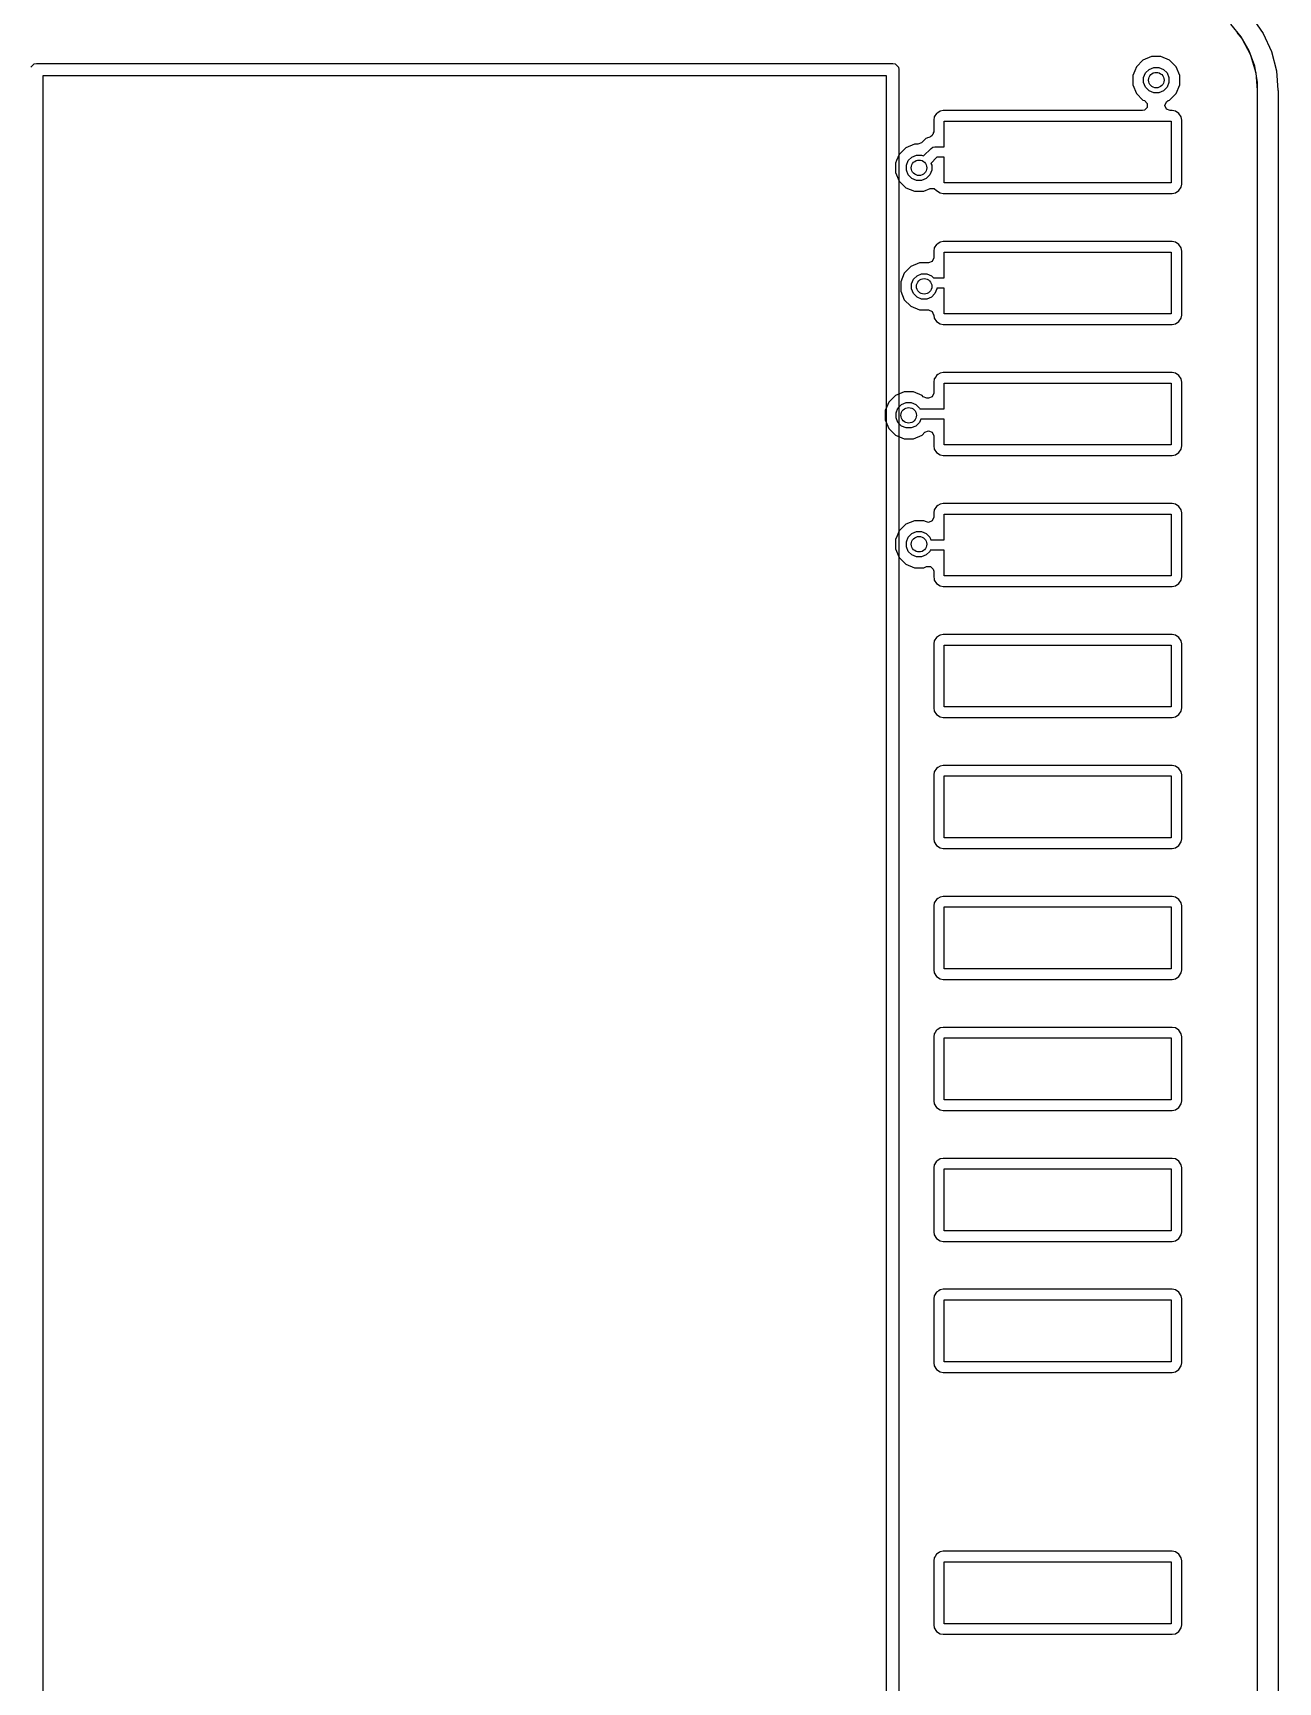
# Model space of a CAD drawing. Extents: x 125.5 to 181.1, y -135.3 to -67.6.
# Drawn here: x 169.01 to 181.08, y -117.43 to -101.44 of the extents above; entities that cross this region are included whole.
import ezdxf

# ---------------------------------------------------------------- set-up
doc = ezdxf.new("R2010")
doc.units = 0
doc.layers.add('BLACK', color=7, linetype='CONTINUOUS')

msp = doc.modelspace()

# ---------------------------------------------------------------- linework, layer by layer
at = {"layer": 'BLACK', "linetype": 'CONTINUOUS'}
for p, q in [((180.72296, -101.479235), (180.621705, -101.358295)), ((180.825749, -101.290321), (180.935776, -101.448194)), ((180.68159, -101.437577), (180.727661, -101.493857)), ((180.801374, -101.616094), (180.72296, -101.479235)), ((180.727661, -101.493857), (180.733154, -101.502123)), ((180.733154, -101.502123), (180.811159, -101.649371)), ((180.935776, -101.448194), (181.016333, -101.622952)), ((179.854746, -101.6725), (179.771134, -101.707134)), ((179.854747, -101.6725), (179.854746, -101.6725)), ((179.945253, -101.6725), (179.854747, -101.6725)), ((180.028868, -101.707135), (179.945253, -101.6725)), ((180.854506, -101.764607), (180.801374, -101.616094)), ((180.811159, -101.649371), (180.814912, -101.658559)), ((180.814912, -101.658559), (180.862297, -101.818319)), ((181.016333, -101.622952), (181.06491, -101.809151)), ((168.989367, -101.774439), (169.021839, -101.741967)), ((169.021839, -101.741967), (169.0448, -101.7374)), ((169.0448, -101.7374), (177.3448, -101.7374)), ((177.3448, -101.7374), (177.367761, -101.741967)), ((177.367761, -101.741967), (177.400233, -101.774439)), ((177.400233, -101.774439), (177.4048, -101.7974)), ((177.4048, -101.7974), (177.4048, -119.1074)), ((179.691346, -101.80925), (179.6725, -101.854747)), ((179.707134, -101.771134), (179.691346, -101.80925)), ((179.707138, -101.771128), (179.707134, -101.771134)), ((179.771128, -101.707138), (179.707138, -101.771128)), ((179.771134, -101.707134), (179.771128, -101.707138)), ((179.777402, -101.875614), (179.796066, -101.830554)), ((179.796066, -101.830554), (179.830554, -101.796066)), ((179.830554, -101.796066), (179.875614, -101.777402)), ((179.875614, -101.777402), (179.924386, -101.777402)), ((179.924386, -101.777402), (179.969446, -101.796066)), ((179.969446, -101.796066), (180.003934, -101.830554)), ((180.003934, -101.830554), (180.022598, -101.875614)), ((180.092865, -101.771132), (180.028868, -101.707135)), ((180.1275, -101.854747), (180.092865, -101.771132)), ((180.880699, -101.920148), (180.854506, -101.764607)), ((180.862297, -101.818319), (180.864161, -101.828067)), ((180.864161, -101.828067), (180.879282, -101.996535)), ((181.06491, -101.809151), (181.079588, -101.995822)), ((169.1048, -101.8574), (169.1048, -119.8474)), ((177.2848, -101.8574), (169.1048, -101.8574)), ((177.2848, -119.082547), (177.2848, -101.8574)), ((179.6725, -101.854747), (179.6725, -101.945253)), ((179.6725, -101.945253), (179.707135, -102.028868)), ((179.777402, -101.924386), (179.777402, -101.875614)), ((179.796066, -101.969446), (179.777402, -101.924386)), ((179.830554, -102.003934), (179.796066, -101.969446)), ((179.875614, -102.022598), (179.830554, -102.003934)), ((179.969446, -102.003934), (179.924386, -102.022598)), ((180.003934, -101.969446), (179.969446, -102.003934)), ((180.022598, -101.924386), (180.003934, -101.969446)), ((180.022598, -101.875614), (180.022598, -101.924386)), ((180.092865, -102.028868), (180.1275, -101.945253)), ((180.1275, -101.945253), (180.1275, -101.854747)), ((180.879482, -102.001314), (180.879239, -102.025933)), ((180.879282, -101.996535), (180.879482, -102.000977)), ((180.879482, -102.000977), (180.879482, -102.001314)), ((180.88, -102), (180.880071, -101.999269)), ((180.88, -134.209337), (180.88, -102)), ((180.880004, -101.99901), (180.880699, -101.920148)), ((180.880005, -101.99901), (180.880004, -101.99901)), ((180.880071, -101.999269), (180.880005, -101.99901)), ((181.079588, -101.995822), (181.08, -102)), ((181.08, -102), (181.08, -134.21)), ((179.707135, -102.028868), (179.771132, -102.092865)), ((179.771132, -102.092865), (179.785234, -102.098706)), ((179.785234, -102.098706), (179.812294, -102.125766)), ((179.812294, -102.164034), (179.785234, -102.191094)), ((179.812294, -102.125766), (179.812294, -102.164034)), ((179.924386, -102.022598), (179.875614, -102.022598)), ((179.9839, -102.1449), (179.998545, -102.109545)), ((179.998545, -102.180255), (179.9839, -102.1449)), ((179.998545, -102.109545), (180.014764, -102.098706)), ((180.014764, -102.098706), (180.028868, -102.092865)), ((180.028868, -102.092865), (180.092865, -102.028868)), ((180.879239, -102.025933), (180.879496, -102.026388)), ((180.879496, -102.026388), (180.8795, -102.033257)), ((180.8795, -102.033257), (180.879497, -102.033263)), ((180.879497, -102.033263), (180.8795, -102.033285)), ((180.8795, -102.033285), (180.8795, -134.206215)), ((177.748247, -102.257407), (177.7423, -102.287305)), ((177.7423, -102.287305), (177.7423, -102.287306)), ((177.7423, -102.287306), (177.7423, -102.287308)), ((177.7423, -102.287308), (177.7423, -102.402326)), ((177.770902, -102.223502), (177.748247, -102.257407)), ((177.782151, -102.215985), (177.770902, -102.223502)), ((177.804806, -102.200847), (177.782151, -102.215985)), ((177.834704, -102.194901), (177.804806, -102.200847)), ((177.834708, -102.1949), (177.834704, -102.194901)), ((179.7661, -102.1949), (177.834708, -102.1949)), ((177.8448, -102.5466), (177.8448, -102.2974)), ((177.8448, -102.2974), (180.0448, -102.2974)), ((179.785234, -102.191094), (179.7661, -102.1949)), ((180.0339, -102.1949), (179.998545, -102.180255)), ((180.05489, -102.1949), (180.0339, -102.1949)), ((180.0448, -102.2974), (180.0448, -102.8974)), ((180.054895, -102.1949), (180.05489, -102.1949)), ((180.084793, -102.200847), (180.054895, -102.1949)), ((180.118698, -102.223502), (180.084793, -102.200847)), ((180.141353, -102.257407), (180.118698, -102.223502)), ((180.147299, -102.287306), (180.141353, -102.257407)), ((180.1473, -102.907495), (180.147299, -102.287306)), ((177.665758, -102.467442), (177.625346, -102.507855)), ((177.665763, -102.467438), (177.665758, -102.467442)), ((177.67543, -102.463434), (177.665763, -102.467438)), ((177.682265, -102.460603), (177.67543, -102.463434)), ((177.696067, -102.454885), (177.682265, -102.460603)), ((177.711435, -102.44852), (177.696067, -102.454885)), ((177.727655, -102.437681), (177.711435, -102.44852)), ((177.731461, -102.428492), (177.727655, -102.437681)), ((177.738494, -102.421459), (177.731461, -102.428492)), ((177.7423, -102.402326), (177.738494, -102.411514)), ((177.738494, -102.411514), (177.738494, -102.421459)), ((177.407134, -102.621134), (177.382747, -102.68001)), ((177.407138, -102.621128), (177.407134, -102.621134)), ((177.471128, -102.557138), (177.407138, -102.621128)), ((177.471134, -102.557134), (177.471128, -102.557138)), ((177.554746, -102.5225), (177.471134, -102.557134)), ((177.496066, -102.680554), (177.530554, -102.646066)), ((177.530554, -102.646066), (177.575614, -102.627402)), ((177.589991, -102.5225), (177.554746, -102.5225)), ((177.575614, -102.627402), (177.624386, -102.627402)), ((177.625346, -102.507855), (177.589991, -102.5225)), ((177.624386, -102.627402), (177.643032, -102.635125)), ((177.643032, -102.635125), (177.716679, -102.561479)), ((177.773642, -102.6482), (177.714874, -102.706967)), ((177.716679, -102.561479), (177.73316, -102.550467)), ((177.73316, -102.550467), (177.7526, -102.5466)), ((177.7526, -102.5466), (177.8448, -102.5466)), ((177.8448, -102.6482), (177.773642, -102.6482)), ((177.8448, -102.8974), (177.8448, -102.6482)), ((177.382747, -102.68001), (177.3725, -102.704747)), ((177.3725, -102.704747), (177.3725, -102.795253)), ((177.3725, -102.795253), (177.407135, -102.878868)), ((177.477402, -102.725614), (177.496066, -102.680554)), ((177.477402, -102.774386), (177.477402, -102.725614)), ((177.496066, -102.819446), (177.477402, -102.774386)), ((177.722598, -102.774386), (177.703934, -102.819446)), ((177.714874, -102.706967), (177.722598, -102.725614)), ((177.722598, -102.725614), (177.722598, -102.774386)), ((177.407135, -102.878868), (177.471132, -102.942865)), ((177.471132, -102.942865), (177.554747, -102.9775)), ((177.530554, -102.853934), (177.496066, -102.819446)), ((177.575614, -102.872598), (177.530554, -102.853934)), ((177.624386, -102.872598), (177.575614, -102.872598)), ((177.669446, -102.853934), (177.624386, -102.872598)), ((177.645253, -102.9775), (177.709002, -102.951094)), ((177.703934, -102.819446), (177.669446, -102.853934)), ((177.709002, -102.951094), (177.747268, -102.951094)), ((177.747268, -102.951094), (177.769706, -102.969508)), ((177.769706, -102.969508), (177.770902, -102.971298)), ((177.770902, -102.971298), (177.804807, -102.993953)), ((180.0448, -102.8974), (177.8448, -102.8974)), ((180.084793, -102.993953), (180.118698, -102.971298)), ((180.118698, -102.971298), (180.141353, -102.937393)), ((180.141353, -102.937393), (180.1473, -102.907495)), ((177.554747, -102.9775), (177.554749, -102.9775)), ((177.554749, -102.9775), (177.645251, -102.9775)), ((177.645251, -102.9775), (177.645253, -102.9775)), ((177.804807, -102.993953), (177.834705, -102.9999)), ((177.834705, -102.9999), (180.054894, -102.999899)), ((180.054894, -102.999899), (180.084793, -102.993953)), ((177.748247, -103.527407), (177.7423, -103.557305)), ((177.7423, -103.557305), (177.7423, -103.557306)), ((177.7423, -103.557306), (177.7423, -103.557308)), ((177.7423, -103.557308), (177.7423, -103.6225)), ((177.770902, -103.493502), (177.748247, -103.527407)), ((177.782151, -103.485985), (177.770902, -103.493502)), ((177.804806, -103.470847), (177.782151, -103.485985)), ((177.834704, -103.464901), (177.804806, -103.470847)), ((177.834708, -103.4649), (177.834704, -103.464901)), ((180.05489, -103.4649), (177.834708, -103.4649)), ((177.8448, -103.8166), (177.8448, -103.5674)), ((177.8448, -103.5674), (180.0448, -103.5674)), ((180.0448, -103.5674), (180.0448, -104.1674)), ((180.054895, -103.4649), (180.05489, -103.4649)), ((180.084793, -103.470847), (180.054895, -103.4649)), ((180.118698, -103.493502), (180.084793, -103.470847)), ((180.141353, -103.527407), (180.118698, -103.493502)), ((180.147299, -103.557306), (180.141353, -103.527407)), ((180.1473, -104.177495), (180.147299, -103.557306)), ((177.457135, -103.771132), (177.4225, -103.854747)), ((177.457136, -103.771131), (177.457135, -103.771132)), ((177.457138, -103.771128), (177.457136, -103.771131)), ((177.521128, -103.707138), (177.457138, -103.771128)), ((177.521134, -103.707134), (177.521128, -103.707138)), ((177.604746, -103.6725), (177.521134, -103.707134)), ((177.6923, -103.6725), (177.604746, -103.6725)), ((177.727655, -103.657855), (177.6923, -103.6725)), ((177.7423, -103.6225), (177.727655, -103.657855)), ((177.4225, -103.854747), (177.4225, -103.945253)), ((177.527402, -103.875614), (177.546066, -103.830554)), ((177.527402, -103.924386), (177.527402, -103.875614)), ((177.546066, -103.969446), (177.527402, -103.924386)), ((177.546066, -103.830554), (177.580554, -103.796066)), ((177.580554, -103.796066), (177.625614, -103.777402)), ((177.625614, -103.777402), (177.674386, -103.777402)), ((177.674386, -103.777402), (177.719446, -103.796066)), ((177.719446, -103.796066), (177.73998, -103.8166)), ((177.73998, -103.8166), (177.8448, -103.8166)), ((177.772598, -103.924386), (177.753934, -103.969446)), ((177.8448, -103.9182), (177.772598, -103.9182)), ((177.772598, -103.9182), (177.772598, -103.924386)), ((177.8448, -104.1674), (177.8448, -103.9182)), ((177.4225, -103.945253), (177.457135, -104.028868)), ((177.457135, -104.028868), (177.521132, -104.092865)), ((177.521132, -104.092865), (177.604747, -104.1275)), ((177.580554, -104.003934), (177.546066, -103.969446)), ((177.625614, -104.022598), (177.580554, -104.003934)), ((177.674386, -104.022598), (177.625614, -104.022598)), ((177.719446, -104.003934), (177.674386, -104.022598)), ((177.753934, -103.969446), (177.719446, -104.003934)), ((177.604747, -104.1275), (177.604749, -104.1275)), ((177.604749, -104.1275), (177.692301, -104.1275)), ((177.692301, -104.1275), (177.727656, -104.142145)), ((177.727656, -104.142145), (177.741317, -104.175126)), ((177.741317, -104.175126), (177.742061, -104.175053)), ((177.742061, -104.175053), (177.742301, -104.177491)), ((177.742301, -104.177491), (177.742301, -104.177494)), ((177.742301, -104.177494), (177.748247, -104.207393)), ((177.748247, -104.207393), (177.770902, -104.241298)), ((177.770902, -104.241298), (177.804807, -104.263953)), ((180.0448, -104.1674), (177.8448, -104.1674)), ((180.084793, -104.263953), (180.118698, -104.241298)), ((180.118698, -104.241298), (180.141353, -104.207393)), ((180.141353, -104.207393), (180.1473, -104.177495)), ((177.804807, -104.263953), (177.834705, -104.2699)), ((177.834705, -104.2699), (180.054894, -104.269899)), ((180.054894, -104.269899), (180.084793, -104.263953)), ((177.748247, -104.797407), (177.7423, -104.827305)), ((177.7423, -104.827305), (177.7423, -104.827306)), ((177.7423, -104.827306), (177.7423, -104.827308)), ((177.7423, -104.827308), (177.7423, -104.9341)), ((177.764702, -104.772781), (177.748247, -104.797407)), ((177.770901, -104.763503), (177.764702, -104.772781)), ((177.770904, -104.763501), (177.770901, -104.763503)), ((177.782151, -104.755985), (177.770904, -104.763501)), ((177.804806, -104.740847), (177.782151, -104.755985)), ((177.834704, -104.734901), (177.804806, -104.740847)), ((177.834708, -104.7349), (177.834704, -104.734901)), ((180.05489, -104.7349), (177.834708, -104.7349)), ((177.8448, -105.0866), (177.8448, -104.8374)), ((177.8448, -104.8374), (180.0448, -104.8374)), ((180.0448, -104.8374), (180.0448, -105.4374)), ((180.054895, -104.7349), (180.05489, -104.7349)), ((180.084793, -104.740847), (180.054895, -104.7349)), ((180.118698, -104.763502), (180.084793, -104.740847)), ((180.141353, -104.797407), (180.118698, -104.763502)), ((180.147299, -104.827306), (180.141353, -104.797407)), ((180.1473, -105.447495), (180.147299, -104.827306)), ((177.297144, -105.045253), (177.2725, -105.104747)), ((177.307134, -105.021134), (177.297144, -105.045253)), ((177.307138, -105.021128), (177.307134, -105.021134)), ((177.371128, -104.957138), (177.307138, -105.021128)), ((177.371134, -104.957134), (177.371128, -104.957138)), ((177.454746, -104.9225), (177.371134, -104.957134)), ((177.396066, -105.080554), (177.430554, -105.046066)), ((177.430554, -105.046066), (177.475614, -105.027402)), ((177.454747, -104.9225), (177.454746, -104.9225)), ((177.545253, -104.9225), (177.454747, -104.9225)), ((177.475614, -105.027402), (177.524386, -105.027402)), ((177.524386, -105.027402), (177.569446, -105.046066)), ((177.628868, -104.957135), (177.545253, -104.9225)), ((177.569446, -105.046066), (177.603934, -105.080554)), ((177.628871, -104.957138), (177.628868, -104.957135)), ((177.641188, -104.969455), (177.628871, -104.957138)), ((177.676543, -104.9841), (177.641188, -104.969455)), ((177.6923, -104.9841), (177.676543, -104.9841)), ((177.727655, -104.969455), (177.6923, -104.9841)), ((177.7423, -104.9341), (177.727655, -104.969455)), ((177.2725, -105.104747), (177.2725, -105.195253)), ((177.2725, -105.195253), (177.307135, -105.278868)), ((177.377402, -105.125614), (177.396066, -105.080554)), ((177.377402, -105.174386), (177.377402, -105.125614)), ((177.396066, -105.219446), (177.377402, -105.174386)), ((177.603934, -105.080554), (177.606438, -105.0866)), ((177.616876, -105.1882), (177.603934, -105.219446)), ((177.606438, -105.0866), (177.8448, -105.0866)), ((177.8448, -105.1882), (177.616876, -105.1882)), ((177.8448, -105.4374), (177.8448, -105.1882)), ((177.307135, -105.278868), (177.371132, -105.342865)), ((177.371132, -105.342865), (177.454747, -105.3775)), ((177.430554, -105.253934), (177.396066, -105.219446)), ((177.475614, -105.272598), (177.430554, -105.253934)), ((177.524386, -105.272598), (177.475614, -105.272598)), ((177.569446, -105.253934), (177.524386, -105.272598)), ((177.545253, -105.3775), (177.628868, -105.342865)), ((177.603934, -105.219446), (177.569446, -105.253934)), ((177.628868, -105.342865), (177.656946, -105.314787)), ((177.656946, -105.314787), (177.692301, -105.300142)), ((177.692301, -105.300142), (177.727656, -105.314787)), ((177.727656, -105.314787), (177.742301, -105.350142)), ((177.742301, -105.350142), (177.742301, -105.447494)), ((177.454747, -105.3775), (177.454749, -105.3775)), ((177.454749, -105.3775), (177.545251, -105.3775)), ((177.545251, -105.3775), (177.545253, -105.3775)), ((177.742301, -105.447494), (177.748247, -105.477393)), ((177.748247, -105.477393), (177.770902, -105.511298)), ((177.770902, -105.511298), (177.804807, -105.533953)), ((180.0448, -105.4374), (177.8448, -105.4374)), ((180.084793, -105.533953), (180.118698, -105.511298)), ((180.118698, -105.511298), (180.141353, -105.477393)), ((180.141353, -105.477393), (180.1473, -105.447495)), ((177.804807, -105.533953), (177.834705, -105.5399)), ((177.834705, -105.5399), (180.054894, -105.539899)), ((180.054894, -105.539899), (180.084793, -105.533953)), ((177.804806, -106.010847), (177.782151, -106.025985)), ((177.834704, -106.004901), (177.804806, -106.010847)), ((177.834708, -106.0049), (177.834704, -106.004901)), ((180.05489, -106.0049), (177.834708, -106.0049)), ((180.054895, -106.0049), (180.05489, -106.0049)), ((180.084793, -106.010847), (180.054895, -106.0049)), ((180.118698, -106.033502), (180.084793, -106.010847)), ((177.7423, -106.137868), (177.727655, -106.173223)), ((177.748247, -106.067407), (177.7423, -106.097305)), ((177.7423, -106.097305), (177.7423, -106.097306)), ((177.7423, -106.097306), (177.7423, -106.097308)), ((177.7423, -106.097308), (177.7423, -106.137868)), ((177.770902, -106.033502), (177.748247, -106.067407)), ((177.782151, -106.025985), (177.770902, -106.033502)), ((177.8448, -106.3566), (177.8448, -106.1074)), ((177.8448, -106.1074), (180.0448, -106.1074)), ((180.0448, -106.1074), (180.0448, -106.7074)), ((180.141353, -106.067407), (180.118698, -106.033502)), ((180.147299, -106.097306), (180.141353, -106.067407)), ((180.1473, -106.717495), (180.147299, -106.097306)), ((177.387302, -106.319013), (177.3725, -106.354747)), ((177.407134, -106.271134), (177.387302, -106.319013)), ((177.407138, -106.271128), (177.407134, -106.271134)), ((177.471128, -106.207138), (177.407138, -106.271128)), ((177.471134, -106.207134), (177.471128, -106.207138)), ((177.554746, -106.1725), (177.471134, -106.207134)), ((177.477402, -106.375614), (177.496066, -106.330554)), ((177.496066, -106.330554), (177.530554, -106.296066)), ((177.530554, -106.296066), (177.575614, -106.277402)), ((177.554747, -106.1725), (177.554746, -106.1725)), ((177.645253, -106.1725), (177.554747, -106.1725)), ((177.575614, -106.277402), (177.624386, -106.277402)), ((177.624386, -106.277402), (177.669446, -106.296066)), ((177.673166, -106.184062), (177.645253, -106.1725)), ((177.669446, -106.296066), (177.703934, -106.330554)), ((177.6923, -106.187868), (177.673166, -106.184062)), ((177.727655, -106.173223), (177.6923, -106.187868)), ((177.703934, -106.330554), (177.714722, -106.3566)), ((177.3725, -106.354747), (177.3725, -106.445253)), ((177.3725, -106.445253), (177.407135, -106.528868)), ((177.477402, -106.424386), (177.477402, -106.375614)), ((177.496066, -106.469446), (177.477402, -106.424386)), ((177.530554, -106.503934), (177.496066, -106.469446)), ((177.703934, -106.469446), (177.669446, -106.503934)), ((177.708592, -106.4582), (177.703934, -106.469446)), ((177.8448, -106.4582), (177.708592, -106.4582)), ((177.714722, -106.3566), (177.8448, -106.3566)), ((177.8448, -106.7074), (177.8448, -106.4582)), ((177.407135, -106.528868), (177.471132, -106.592865)), ((177.471132, -106.592865), (177.554747, -106.6275)), ((177.575614, -106.522598), (177.530554, -106.503934)), ((177.554747, -106.6275), (177.554749, -106.6275)), ((177.554749, -106.6275), (177.645251, -106.6275)), ((177.624386, -106.522598), (177.575614, -106.522598)), ((177.669446, -106.503934), (177.624386, -106.522598)), ((177.645251, -106.6275), (177.645253, -106.6275)), ((177.645253, -106.6275), (177.673168, -106.615937)), ((177.673168, -106.615937), (177.711433, -106.615937)), ((177.711433, -106.615937), (177.738494, -106.642996)), ((177.738494, -106.642996), (177.7423, -106.66213)), ((177.7423, -106.66213), (177.7423, -106.717491)), ((177.7423, -106.717491), (177.742301, -106.717495)), ((177.742301, -106.717495), (177.746138, -106.73679)), ((177.746138, -106.73679), (177.748247, -106.747393)), ((177.748247, -106.747393), (177.770902, -106.781298)), ((177.770902, -106.781298), (177.804807, -106.803953)), ((177.804807, -106.803953), (177.834705, -106.8099)), ((177.834705, -106.8099), (180.054894, -106.809899)), ((180.0448, -106.7074), (177.8448, -106.7074)), ((180.054894, -106.809899), (180.084793, -106.803953)), ((180.084793, -106.803953), (180.118698, -106.781298)), ((180.118698, -106.781298), (180.141353, -106.747393)), ((180.141353, -106.747393), (180.1473, -106.717495)), ((177.800019, -107.284046), (177.770902, -107.303502)), ((177.804806, -107.280847), (177.800019, -107.284046)), ((177.834704, -107.274901), (177.804806, -107.280847)), ((177.834708, -107.2749), (177.834704, -107.274901)), ((180.05489, -107.2749), (177.834708, -107.2749)), ((180.054895, -107.2749), (180.05489, -107.2749)), ((180.084793, -107.280847), (180.054895, -107.2749)), ((180.118698, -107.303502), (180.084793, -107.280847)), ((177.748247, -107.337407), (177.7423, -107.367305)), ((177.7423, -107.367305), (177.7423, -107.367306)), ((177.7423, -107.367306), (177.7423, -107.367308)), ((177.7423, -107.367308), (177.7423, -107.987491)), ((177.770902, -107.303502), (177.748247, -107.337407)), ((177.8448, -107.9774), (177.8448, -107.3774)), ((177.8448, -107.3774), (180.0448, -107.3774)), ((180.0448, -107.3774), (180.0448, -107.9774)), ((180.141353, -107.337407), (180.118698, -107.303502)), ((180.147299, -107.367306), (180.141353, -107.337407)), ((180.1473, -107.987495), (180.147299, -107.367306)), ((177.7423, -107.987491), (177.742301, -107.987494)), ((177.742301, -107.987494), (177.748247, -108.017393)), ((177.748247, -108.017393), (177.770902, -108.051298)), ((177.770902, -108.051298), (177.804807, -108.073953)), ((177.804807, -108.073953), (177.834705, -108.0799)), ((177.834705, -108.0799), (180.054894, -108.079899)), ((180.0448, -107.9774), (177.8448, -107.9774)), ((180.054894, -108.079899), (180.084793, -108.073953)), ((180.084793, -108.073953), (180.118698, -108.051298)), ((180.118698, -108.051298), (180.141353, -108.017393)), ((180.141353, -108.017393), (180.1473, -107.987495)), ((177.782151, -108.565985), (177.770902, -108.573502)), ((177.804806, -108.550847), (177.782151, -108.565985)), ((177.834704, -108.544901), (177.804806, -108.550847)), ((177.834708, -108.5449), (177.834704, -108.544901)), ((180.05489, -108.5449), (177.834708, -108.5449)), ((180.054895, -108.5449), (180.05489, -108.5449)), ((180.084793, -108.550847), (180.054895, -108.5449)), ((180.118698, -108.573502), (180.084793, -108.550847)), ((177.748247, -108.607407), (177.7423, -108.637305)), ((177.7423, -108.637305), (177.7423, -108.637306)), ((177.7423, -108.637306), (177.7423, -108.637308)), ((177.7423, -108.637308), (177.7423, -109.257491)), ((177.770902, -108.573502), (177.748247, -108.607407)), ((177.8448, -109.2474), (177.8448, -108.6474)), ((177.8448, -108.6474), (180.0448, -108.6474)), ((180.0448, -108.6474), (180.0448, -109.2474)), ((180.141353, -108.607407), (180.118698, -108.573502)), ((180.147299, -108.637306), (180.141353, -108.607407)), ((180.1473, -109.257495), (180.147299, -108.637306)), ((177.7423, -109.257491), (177.742301, -109.257494)), ((177.742301, -109.257494), (177.748247, -109.287393)), ((177.748247, -109.287393), (177.770902, -109.321298)), ((177.770902, -109.321298), (177.804807, -109.343953)), ((177.804807, -109.343953), (177.834705, -109.3499)), ((177.834705, -109.3499), (180.054894, -109.349899)), ((180.0448, -109.2474), (177.8448, -109.2474)), ((180.054894, -109.349899), (180.084793, -109.343953)), ((180.084793, -109.343953), (180.118698, -109.321298)), ((180.118698, -109.321298), (180.141353, -109.287393)), ((180.141353, -109.287393), (180.1473, -109.257495)), ((177.770902, -109.843502), (177.748247, -109.877407)), ((177.782151, -109.835985), (177.770902, -109.843502)), ((177.804806, -109.820847), (177.782151, -109.835985)), ((177.834704, -109.814901), (177.804806, -109.820847)), ((177.834708, -109.8149), (177.834704, -109.814901)), ((180.05489, -109.8149), (177.834708, -109.8149)), ((180.054895, -109.8149), (180.05489, -109.8149)), ((180.084793, -109.820847), (180.054895, -109.8149)), ((180.118698, -109.843502), (180.084793, -109.820847)), ((180.141353, -109.877407), (180.118698, -109.843502)), ((177.748247, -109.877407), (177.7423, -109.907305)), ((177.7423, -109.907305), (177.7423, -109.907306)), ((177.7423, -109.907306), (177.7423, -109.907308)), ((177.7423, -109.907308), (177.7423, -110.527491)), ((177.8448, -110.5174), (177.8448, -109.9174)), ((177.8448, -109.9174), (180.0448, -109.9174)), ((180.0448, -109.9174), (180.0448, -110.5174)), ((180.147299, -109.907306), (180.141353, -109.877407)), ((180.1473, -110.527495), (180.147299, -109.907306)), ((177.7423, -110.527491), (177.742301, -110.527494)), ((177.742301, -110.527494), (177.748247, -110.557393)), ((177.748247, -110.557393), (177.770902, -110.591298)), ((177.770902, -110.591298), (177.804807, -110.613953)), ((177.804807, -110.613953), (177.834705, -110.6199)), ((177.834705, -110.6199), (180.054894, -110.619899)), ((180.0448, -110.5174), (177.8448, -110.5174)), ((180.054894, -110.619899), (180.084793, -110.613953)), ((180.084793, -110.613953), (180.118698, -110.591298)), ((180.118698, -110.591298), (180.141353, -110.557393)), ((180.141353, -110.557393), (180.1473, -110.527495)), ((177.770901, -111.113503), (177.757529, -111.133516)), ((177.770904, -111.113501), (177.770901, -111.113503)), ((177.782151, -111.105985), (177.770904, -111.113501)), ((177.804806, -111.090847), (177.782151, -111.105985)), ((177.834704, -111.084901), (177.804806, -111.090847)), ((177.834708, -111.0849), (177.834704, -111.084901)), ((180.05489, -111.0849), (177.834708, -111.0849)), ((180.054895, -111.0849), (180.05489, -111.0849)), ((180.084793, -111.090847), (180.054895, -111.0849)), ((180.118698, -111.113502), (180.084793, -111.090847)), ((180.141353, -111.147407), (180.118698, -111.113502)), ((177.748247, -111.147407), (177.7423, -111.177305)), ((177.7423, -111.177305), (177.7423, -111.177306)), ((177.7423, -111.177306), (177.7423, -111.177308)), ((177.7423, -111.177308), (177.7423, -111.797491)), ((177.757529, -111.133516), (177.748247, -111.147407)), ((177.8448, -111.7874), (177.8448, -111.1874)), ((177.8448, -111.1874), (180.0448, -111.1874)), ((180.0448, -111.1874), (180.0448, -111.7874)), ((180.147299, -111.177306), (180.141353, -111.147407)), ((180.1473, -111.797495), (180.147299, -111.177306)), ((177.7423, -111.797491), (177.742301, -111.797495)), ((177.742301, -111.797495), (177.748247, -111.827392)), ((177.748247, -111.827392), (177.748247, -111.827393)), ((177.748247, -111.827393), (177.770902, -111.861298)), ((177.770902, -111.861298), (177.804807, -111.883953)), ((177.804807, -111.883953), (177.834705, -111.8899)), ((177.834705, -111.8899), (180.054894, -111.889899)), ((180.0448, -111.7874), (177.8448, -111.7874)), ((180.054894, -111.889899), (180.084793, -111.883953)), ((180.084793, -111.883953), (180.118698, -111.861298)), ((180.118698, -111.861298), (180.141353, -111.827393)), ((180.141353, -111.827393), (180.1473, -111.797495)), ((177.770901, -112.383503), (177.749367, -112.415731)), ((177.770904, -112.383501), (177.770901, -112.383503)), ((177.782151, -112.375985), (177.770904, -112.383501)), ((177.804806, -112.360847), (177.782151, -112.375985)), ((177.834704, -112.354901), (177.804806, -112.360847)), ((177.834708, -112.3549), (177.834704, -112.354901)), ((180.05489, -112.3549), (177.834708, -112.3549)), ((180.054895, -112.3549), (180.05489, -112.3549)), ((180.084793, -112.360847), (180.054895, -112.3549)), ((180.118698, -112.383502), (180.084793, -112.360847)), ((180.141353, -112.417407), (180.118698, -112.383502)), ((177.748247, -112.417407), (177.7423, -112.447305)), ((177.7423, -112.447305), (177.7423, -112.447306)), ((177.7423, -112.447306), (177.7423, -112.447308)), ((177.7423, -112.447308), (177.7423, -113.067491)), ((177.749367, -112.415731), (177.748247, -112.417407)), ((177.8448, -113.0574), (177.8448, -112.4574)), ((177.8448, -112.4574), (180.0448, -112.4574)), ((180.0448, -112.4574), (180.0448, -113.0574)), ((180.147299, -112.447306), (180.141353, -112.417407)), ((180.1473, -113.067495), (180.147299, -112.447306)), ((177.7423, -113.067491), (177.742301, -113.067494)), ((177.742301, -113.067494), (177.748247, -113.097393)), ((177.748247, -113.097393), (177.770902, -113.131298)), ((177.770902, -113.131298), (177.804807, -113.153953)), ((177.804807, -113.153953), (177.834705, -113.1599)), ((177.834705, -113.1599), (180.054894, -113.159899)), ((180.0448, -113.0574), (177.8448, -113.0574)), ((180.054894, -113.159899), (180.084793, -113.153953)), ((180.084793, -113.153953), (180.118698, -113.131298)), ((180.118698, -113.131298), (180.141353, -113.097393)), ((180.141353, -113.097393), (180.1473, -113.067495)), ((177.770901, -113.653503), (177.748248, -113.687406)), ((177.770904, -113.653501), (177.770901, -113.653503)), ((177.793114, -113.63866), (177.770904, -113.653501)), ((177.804806, -113.630847), (177.793114, -113.63866)), ((177.834704, -113.624901), (177.804806, -113.630847)), ((177.834708, -113.6249), (177.834704, -113.624901)), ((180.05489, -113.6249), (177.834708, -113.6249)), ((180.054895, -113.6249), (180.05489, -113.6249)), ((180.084793, -113.630847), (180.054895, -113.6249)), ((180.118698, -113.653502), (180.084793, -113.630847)), ((180.141353, -113.687407), (180.118698, -113.653502)), ((177.748247, -113.687407), (177.7423, -113.717305)), ((177.7423, -113.717305), (177.7423, -113.717306)), ((177.7423, -113.717306), (177.7423, -113.717308)), ((177.7423, -113.717308), (177.7423, -114.337491)), ((177.748248, -113.687406), (177.748247, -113.687407)), ((177.8448, -114.3274), (177.8448, -113.7274)), ((177.8448, -113.7274), (180.0448, -113.7274)), ((180.0448, -113.7274), (180.0448, -114.3274)), ((180.147299, -113.717306), (180.141353, -113.687407)), ((180.1473, -114.337495), (180.147299, -113.717306)), ((177.7423, -114.337491), (177.742301, -114.337494)), ((177.742301, -114.337494), (177.748247, -114.367393)), ((177.748247, -114.367393), (177.770902, -114.401298)), ((177.770902, -114.401298), (177.804807, -114.423953)), ((177.804807, -114.423953), (177.834705, -114.4299)), ((177.834705, -114.4299), (180.054894, -114.429899)), ((180.0448, -114.3274), (177.8448, -114.3274)), ((180.054894, -114.429899), (180.084793, -114.423953)), ((180.084793, -114.423953), (180.118698, -114.401298)), ((180.118698, -114.401298), (180.141353, -114.367393)), ((180.141353, -114.367393), (180.1473, -114.337495)), ((177.748247, -116.227407), (177.7423, -116.257305)), ((177.756519, -116.215027), (177.748247, -116.227407)), ((177.770901, -116.193503), (177.756519, -116.215027)), ((177.770904, -116.193501), (177.770901, -116.193503)), ((177.79485, -116.1775), (177.770904, -116.193501)), ((177.804806, -116.170847), (177.79485, -116.1775)), ((177.834704, -116.164901), (177.804806, -116.170847)), ((177.834708, -116.1649), (177.834704, -116.164901)), ((180.05489, -116.1649), (177.834708, -116.1649)), ((180.054895, -116.1649), (180.05489, -116.1649)), ((180.084793, -116.170847), (180.054895, -116.1649)), ((180.118698, -116.193502), (180.084793, -116.170847)), ((180.141353, -116.227407), (180.118698, -116.193502)), ((180.147299, -116.257306), (180.141353, -116.227407)), ((177.7423, -116.257305), (177.7423, -116.257306)), ((177.7423, -116.257306), (177.7423, -116.257308)), ((177.7423, -116.257308), (177.7423, -116.877491)), ((177.8448, -116.8674), (177.8448, -116.2674)), ((177.8448, -116.2674), (180.0448, -116.2674)), ((180.0448, -116.2674), (180.0448, -116.8674)), ((180.1473, -116.877495), (180.147299, -116.257306)), ((177.7423, -116.877491), (177.742301, -116.877494)), ((177.742301, -116.877494), (177.748247, -116.907393)), ((180.0448, -116.8674), (177.8448, -116.8674)), ((180.141353, -116.907393), (180.1473, -116.877495)), ((177.748247, -116.907393), (177.770902, -116.941298)), ((177.770902, -116.941298), (177.804807, -116.963953)), ((177.804807, -116.963953), (177.834705, -116.9699)), ((177.834705, -116.9699), (180.054894, -116.969899)), ((180.054894, -116.969899), (180.084793, -116.963953)), ((180.084793, -116.963953), (180.118698, -116.941298)), ((180.118698, -116.941298), (180.141353, -116.907393))]:
    msp.add_line(p, q, dxfattribs=at)
at = {"layer": 'BLACK'}
for centre in [(179.9, -101.9), (177.6, -102.75), (177.65, -103.9), (177.5, -105.15), (177.6, -106.4)]:
    msp.add_circle(centre, 0.075, dxfattribs=at)

doc.saveas('drawing.dxf')
